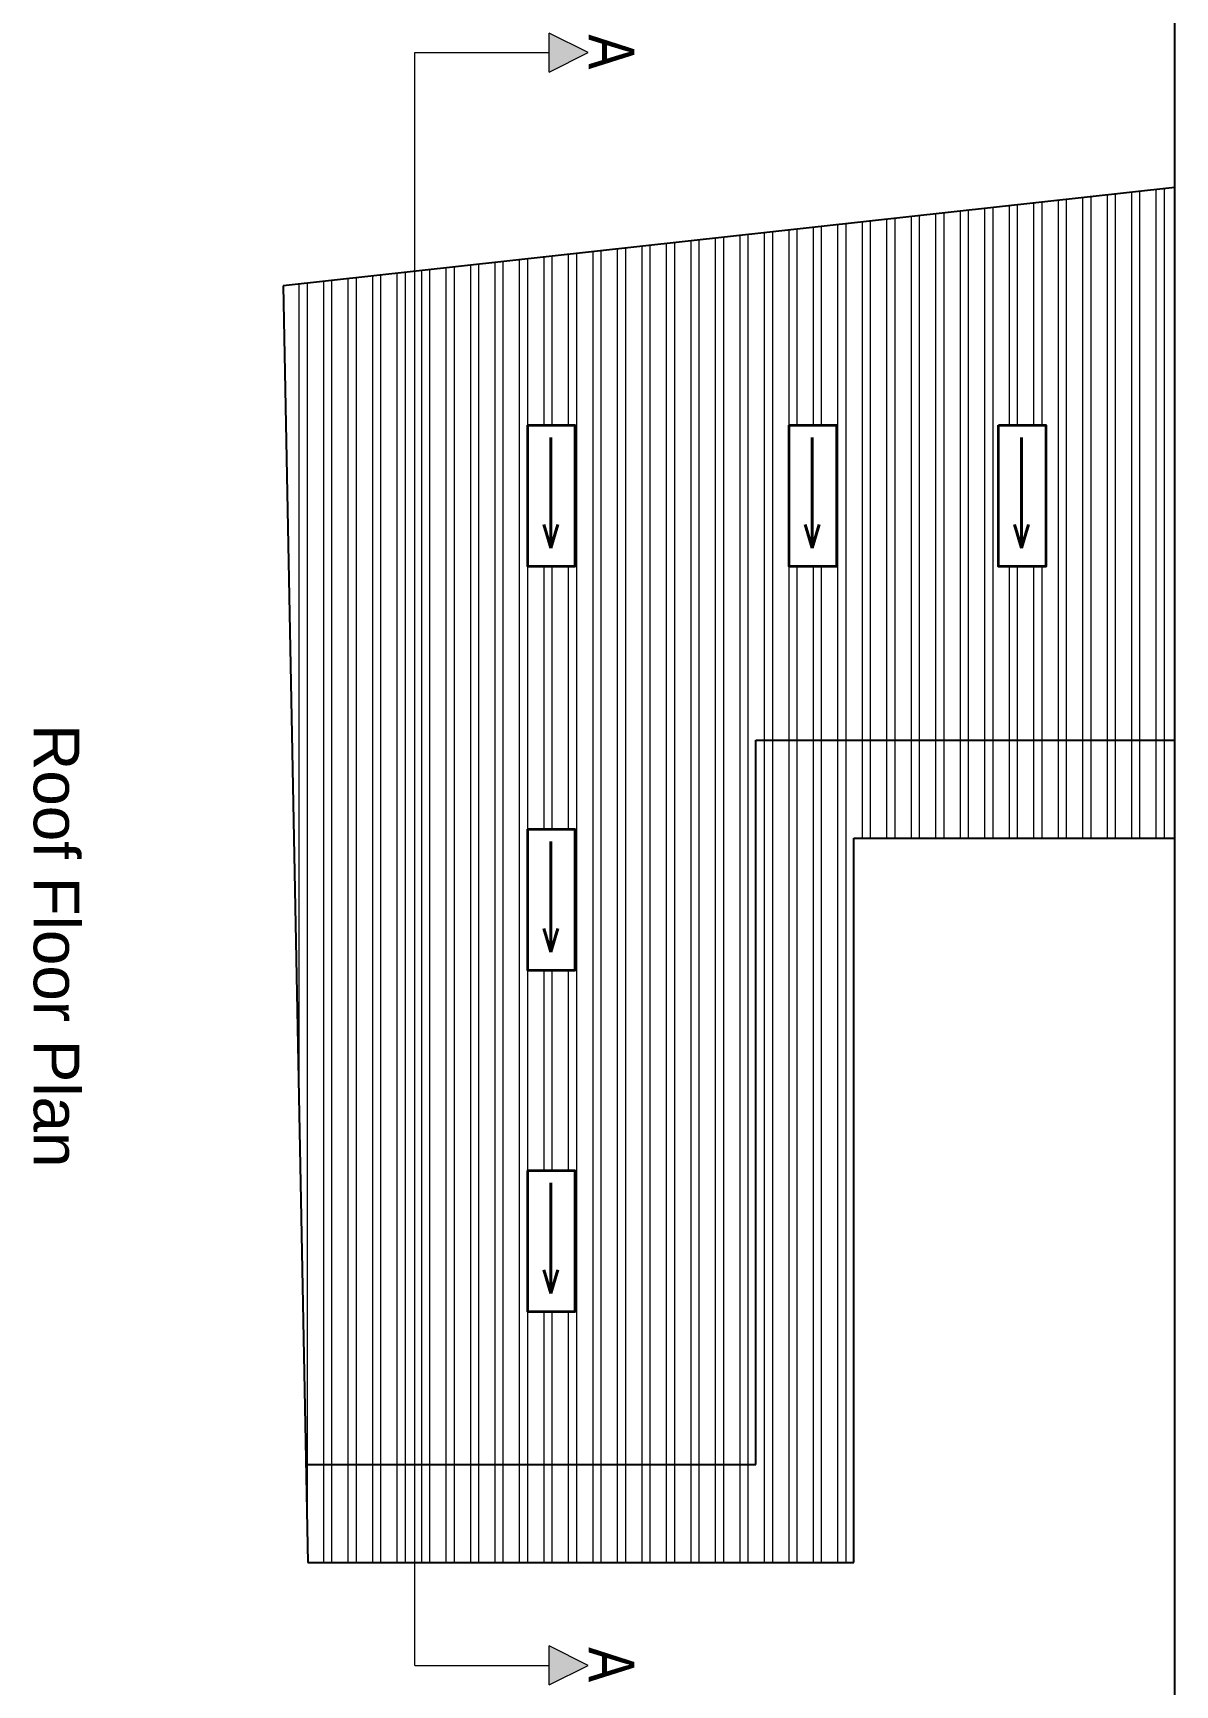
# Model space of a CAD drawing. Header units: inches. Extents: x 392906 to 410488, y -52747 to -40742.
# Drawn here: x 401330 to 401680, y -50596 to -50090 of the extents above; entities that cross this region are included whole.
import ezdxf

# ---------------------------------------------------------------- set-up
doc = ezdxf.new("R2010")
doc.units = ezdxf.units.IN
doc.header["$LTSCALE"] = 2
doc.header["$MEASUREMENT"] = 0
doc.layers.get('0').update_dxf_attribs({"linetype": 'CONTINUOUS'})
for name, color, linetype, lineweight in [('DIM_LINE', 173, 'CONTINUOUS', 20), ('door', 20, 'CONTINUOUS', 35), ('WALL - A', 1, 'CONTINUOUS', 40)]:
    doc.layers.add(name, color=color, linetype=linetype, lineweight=lineweight)
doc.styles.get("Standard").update_dxf_attribs({"font": 'ARIALN.TTF'})

msp = doc.modelspace()

# ---------------------------------------------------------------- hatches: boundary and pattern name
at = {"linetype": 'ByBlock', "lineweight": 5}
for points in [[(401500.33, -50095.66), (401488.33, -50101.66), (401488.33, -50089.66)], [(401500.33, -50589.98), (401488.33, -50595.98), (401488.33, -50583.98)]]:
    msp.add_hatch(color=7, dxfattribs=at).paths.add_polyline_path(points)
at = {"layer": 'DIM_LINE'}
h = msp.add_hatch(dxfattribs=at)
h.set_pattern_fill('ANSI32', color=256, scale=20, angle=405)
h.set_pattern_definition([(90, (452479.297, 346023.858), (-7.5, 2e-15), []), (90, (452481.797, 346026.358), (-7.5, 2e-15), [])])
h.paths.add_polyline_path([(401551.68, -50528.43), (401551.68, -50306.43), (401680, -50306.43), (401680, -50137.05), (401447.16, -50162.74), (401447.16, -50528.43)])
h.paths.add_polyline_path([(401561.87, -50209.85), (401576.32, -50209.85), (401576.32, -50253.17), (401561.87, -50253.17)], flags=16)
h.paths.add_polyline_path([(401496.24, -50209.85), (401496.24, -50253.17), (401481.79, -50253.17), (401481.79, -50209.85)], flags=16)
h.paths.add_polyline_path([(401625.98, -50209.85), (401640.43, -50209.85), (401640.43, -50253.17), (401625.98, -50253.17)], flags=16)
h.paths.add_polyline_path([(401496.24, -50333.64), (401496.24, -50376.97), (401481.79, -50376.97), (401481.79, -50333.64)], flags=16)
h.paths.add_polyline_path([(401496.24, -50438.3), (401496.24, -50481.63), (401481.79, -50481.63), (401481.79, -50438.3)], flags=16)
h.paths.add_polyline_path([(401447.16, -50528.43), (401447.16, -50162.74), (401406.84, -50167.19), (401413.83, -50528.43)])
h.paths.add_polyline_path([(401581.68, -50558.43), (401581.68, -50336.43), (401680, -50336.43), (401680, -50306.43), (401551.68, -50306.43), (401551.68, -50528.43), (401447.16, -50528.43), (401447.16, -50558.43)])
h.paths.add_polyline_path([(401447.16, -50558.43), (401447.16, -50528.43), (401413.83, -50528.43), (401414.41, -50558.43)])

# ---------------------------------------------------------------- linework, layer by layer
at = {"color": 7, "linetype": 'ByBlock', "lineweight": 5}
for p, q in [((401488.33, -50101.66), (401488.33, -50089.66)), ((401500.33, -50095.66), (401488.33, -50089.66)), ((401447.16, -50589.98), (401447.16, -50095.66)), ((401447.16, -50095.66), (401488.33, -50095.66)), ((401488.33, -50101.66), (401500.33, -50095.66)), ((401488.33, -50595.98), (401488.33, -50583.98)), ((401500.33, -50589.98), (401488.33, -50583.98)), ((401447.16, -50589.98), (401488.33, -50589.98)), ((401488.33, -50595.98), (401500.33, -50589.98))]:
    msp.add_line(p, q, dxfattribs=at)
at = {"ltscale": 0.5}
for p, q in [((401680, -50137.05), (401406.84, -50167.19)), ((401680, -50336.43), (401680, -50137.05)), ((401406.84, -50167.19), (401414.41, -50558.43)), ((401551.68, -50528.43), (401551.68, -50306.43)), ((401551.68, -50306.43), (401680, -50306.43)), ((401581.68, -50558.43), (401581.68, -50336.43)), ((401581.68, -50336.43), (401680, -50336.43)), ((401413.83, -50528.43), (401551.68, -50528.43)), ((401414.41, -50558.43), (401581.68, -50558.43))]:
    msp.add_line(p, q, dxfattribs=at)
msp.add_xline((401680, -50703.28), (0, 1), dxfattribs=at)
at = {"layer": 'DIM_LINE'}
for points in [[(401481.79, -50253.17), (401496.24, -50253.17), (401496.24, -50209.85), (401481.79, -50209.85)], [(401561.87, -50253.17), (401576.32, -50253.17), (401576.32, -50209.85), (401561.87, -50209.85)], [(401625.98, -50253.17), (401640.43, -50253.17), (401640.43, -50209.85), (401625.98, -50209.85)], [(401481.79, -50376.97), (401496.24, -50376.97), (401496.24, -50333.64), (401481.79, -50333.64)], [(401481.79, -50481.63), (401496.24, -50481.63), (401496.24, -50438.3), (401481.79, -50438.3)]]:
    msp.add_lwpolyline(points, close=True, dxfattribs=at)
at = {"layer": 'door', "ltscale": 0.5}
for points in [[(401481.79, -50209.85), (401496.24, -50209.85), (401496.24, -50253.17), (401481.79, -50253.17)], [(401561.87, -50209.85), (401576.32, -50209.85), (401576.32, -50253.17), (401561.87, -50253.17)], [(401625.98, -50209.85), (401640.43, -50209.85), (401640.43, -50253.17), (401625.98, -50253.17)], [(401481.79, -50333.64), (401496.24, -50333.64), (401496.24, -50376.97), (401481.79, -50376.97)], [(401481.79, -50438.3), (401496.24, -50438.3), (401496.24, -50481.63), (401481.79, -50481.63)]]:
    msp.add_lwpolyline(points, close=True, dxfattribs=at)
at = {"layer": 'WALL - A'}
for p, q in [((401488.82, -50213.61), (401488.82, -50247.59)), ((401568.9, -50213.61), (401568.9, -50247.59)), ((401633.01, -50213.61), (401633.01, -50247.59)), ((401488.82, -50247.59), (401486.7, -50240.29)), ((401488.82, -50247.59), (401490.95, -50240.29)), ((401568.9, -50247.59), (401566.77, -50240.29)), ((401568.9, -50247.59), (401571.03, -50240.29)), ((401633.01, -50247.59), (401630.89, -50240.29)), ((401633.01, -50247.59), (401635.14, -50240.29)), ((401488.82, -50337.41), (401488.82, -50371.38)), ((401488.82, -50371.38), (401486.7, -50364.09)), ((401488.82, -50371.38), (401490.95, -50364.09)), ((401488.82, -50442.06), (401488.82, -50476.04)), ((401488.82, -50476.04), (401486.7, -50468.74)), ((401488.82, -50476.04), (401490.95, -50468.74))]:
    msp.add_line(p, q, dxfattribs=at)

# ---------------------------------------------------------------- texts
at = {"color": 7, "linetype": 'ByBlock', "lineweight": 5, "char_height": 14, "rotation": 270}
for s, insert, width, attachment_point in [('A', (401514.44, -50100.78), 26.5803, 3), ('{\\fArial CE|b0|i0|c0|p34;Roof\\fArial CE|b0|i0|c238|p34; Floor Plan}', (401337.37, -50369.44), 235.547, 5), ('A', (401514.44, -50595.1), 26.5803, 3)]:
    msp.add_mtext(s, dxfattribs=dict(at, insert=insert, width=width, attachment_point=attachment_point))

doc.saveas('drawing.dxf')
